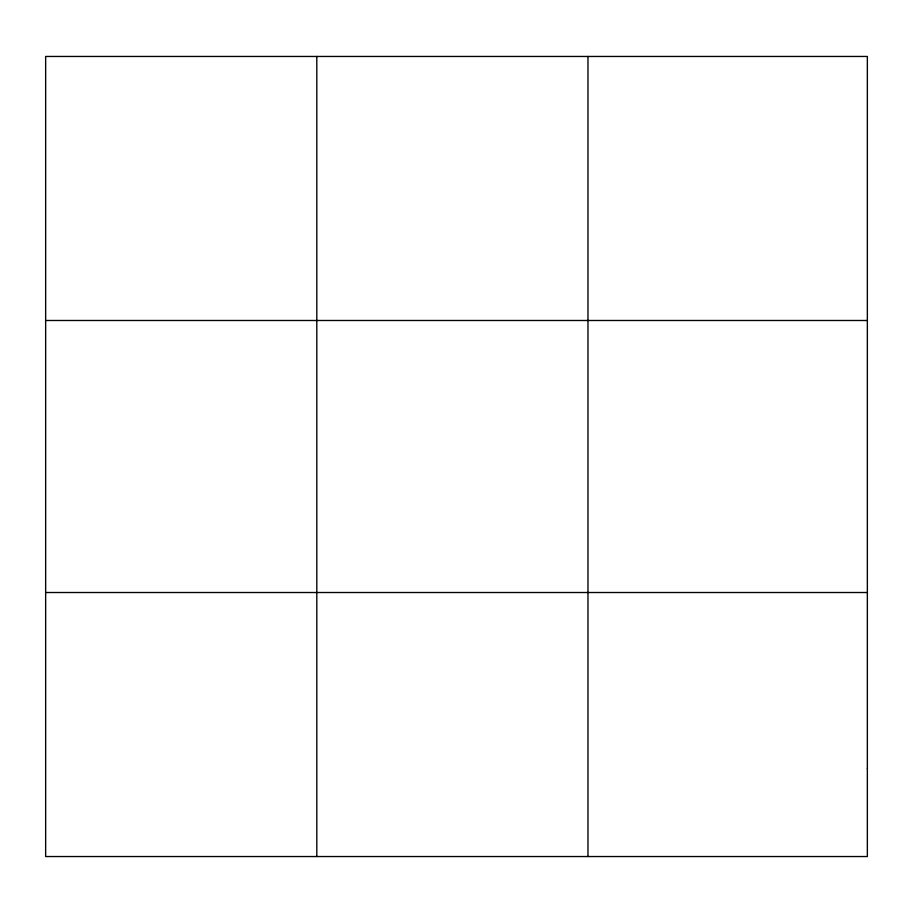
<?xml version="1.0" encoding="UTF-8"?>
<svg xmlns="http://www.w3.org/2000/svg" width="913" height="913" viewBox="0 0 913 913"><rect width="100%" height="100%" fill="white"/><g stroke="black" fill="none" stroke-linecap="round" stroke-linejoin="round"><path stroke-width="1.37" d="M316.811 856.542L316.811 56.458M587.972 856.542L587.972 56.458M45.65 320.486L867.35 320.486M45.65 592.514L867.35 592.514M867.35 768.529L867.35 856.542L45.65 856.542L45.65 56.458L867.35 56.458L867.35 768.529"/></g></svg>
